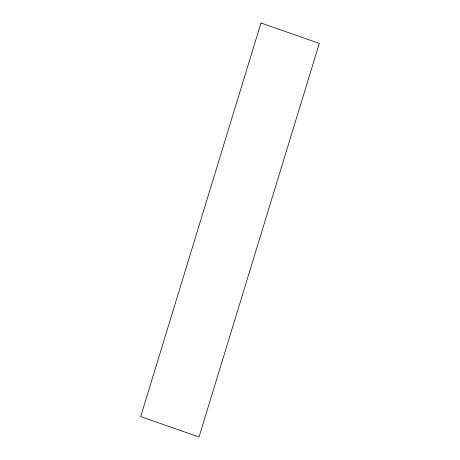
<?xml version="1.0" encoding="UTF-8"?>
<svg xmlns="http://www.w3.org/2000/svg" width="460" height="460" viewBox="0 0 460 460"><rect width="100%" height="100%" fill="white"/><g stroke="black" fill="none" stroke-linecap="round" stroke-linejoin="round"><path stroke-width="0.69" d="M260.981 23L140.685 416.599L199.019 437L319.315 43.401L260.981 23"/></g></svg>
